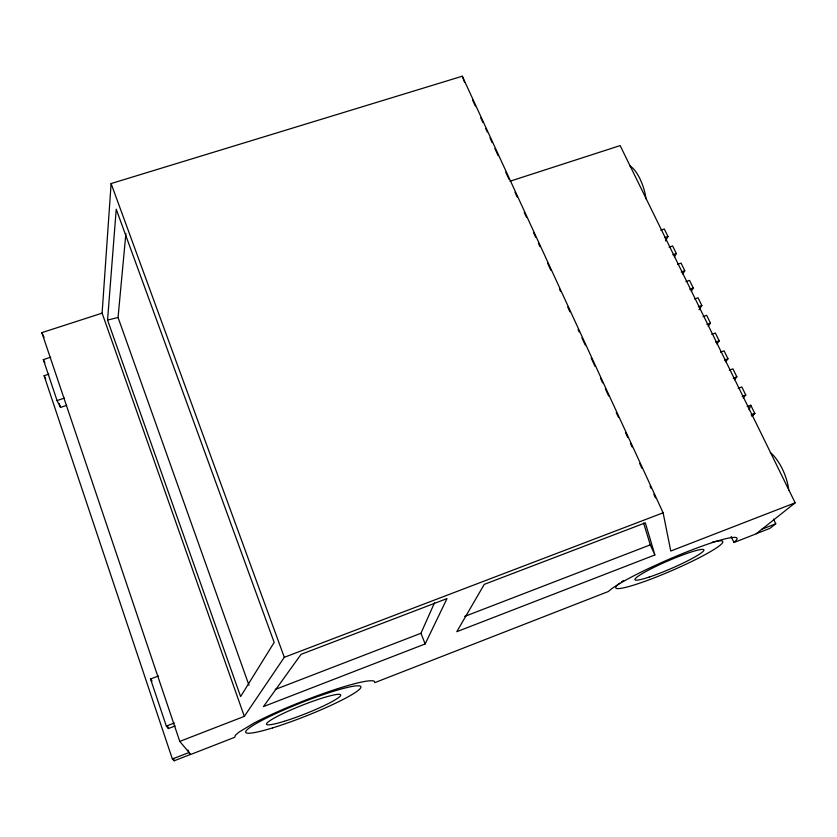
<?xml version="1.0" encoding="UTF-8"?>
<svg xmlns="http://www.w3.org/2000/svg" width="837" height="837" viewBox="0 0 837 837"><rect width="100%" height="100%" fill="white"/><g stroke="black" fill="none" stroke-linecap="round" stroke-linejoin="round"><path stroke-width="1.26" d="M102.104 313.153L41.85 332.645L179.777 741.404L244.32 716.367L102.104 313.153L111.112 183.554L462.296 76.209L663.124 512.819L670.761 551.039L795.15 502.817L620.144 145.596L509.984 181.231M107.554 320.09L116.228 209.229L274.17 642.418L240.596 696.572L107.554 320.09L118.048 317.474L125.885 233.617M749.01 409.743L750.789 405.244L747.179 406.573M275.268 689.447L420.938 633.285L434.591 602.619M425.165 643.946L446.989 598.591L301.1 654.314L263.446 706.595L425.165 643.946L420.938 633.285M665.53 240.91L667.978 236.484L664.296 228.982L660.791 230.165M674.392 256.917L676.348 253.538L672.634 245.973L669.119 247.177M682.772 274.023L684.781 270.738L681.046 263.111L677.52 264.325M691.226 291.276L693.287 288.064L689.521 280.385L685.984 281.609M699.041 309.711L701.866 305.536L698.058 297.784L694.511 299.029M244.32 716.367L284.318 657.307L663.124 512.819M708.248 326.315L710.498 323.145L706.669 315.34L703.111 316.595M716.901 343.986L719.213 340.9L715.353 333.032L711.785 334.298M725.627 361.793L727.991 358.801L724.099 350.86L720.521 352.147M734.415 379.747L736.853 376.838L732.919 368.845L729.341 370.142M743.183 397.962L745.777 395.033L741.823 386.966L738.224 388.284M752.118 416.209L754.775 413.373L750.789 405.244M731.172 536.59L733.965 542.502L736.539 539.928A71.093 7.711 -23.4 0 0 663.082 561.868L650.025 567.821A71.093 7.711 -23.4 0 0 612.056 588.474L608.248 591.55L374.84 682.615L374.233 681.203A75.435 8.548 -21.6 0 0 325.865 692.638A75.435 8.548 -21.6 0 0 253.684 723.252L238.796 732.218L235.333 735.357L234.705 737.292L190.71 754.461L179.777 741.404M751.846 415.947L754.775 413.373L751.166 414.713M795.15 502.817L756.104 533.86L733.965 542.502M773.482 519.107L775.753 523.795L769.935 528.356L756.24 533.703M751.511 415.319L754.775 413.373M172.37 758.992L188.869 752.557L190.449 754.44L174.18 760.791L172.37 758.992L44.11 375.719L48.87 374.149M761.9 529.204L775.753 523.795M654.879 554.962L456.793 631.694L484.257 584.362L645.317 522.843L654.879 554.962L650.286 544.856L643.601 523.041M158.455 675.982L150.524 678.974L166.333 726.066L168.415 728.546L175.163 725.951M464.65 616.43L650.286 544.856M166.333 726.066L174.326 723.001M742.178 396.361L745.777 395.033M733.264 378.157L736.853 376.838M724.413 360.088L727.991 358.801M715.645 342.176L719.213 340.9M706.941 324.411L710.498 323.145M698.309 306.781L701.866 305.536M689.751 289.299L693.287 288.064M681.255 271.952L684.781 270.738M672.822 254.751L676.348 253.538M664.463 237.677L667.978 236.484M50.68 357.221L43.325 359.628L57.062 400.567L60.526 407.41L66.615 405.37M57.062 400.567L64.47 398.098M150.524 678.974L152.062 681.077M44.11 375.719L45.742 378.931M43.325 359.628L44.874 362.777M41.85 332.645L44.068 337.353M472.591 100.063L475.301 105.975M480.741 117.797L482.918 122.526M485.638 128.438L487.27 131.984M489.98 137.896L492.156 142.635M494.876 148.547L498.141 155.64M505.747 172.192L509.011 179.285M514.996 192.29L517.172 197.019M524.234 212.389L526.41 217.118M533.472 232.487L535.649 237.216M538.369 243.128L540.001 246.674M547.607 263.226L550.872 270.32M559.576 289.246L560.664 291.611M567.748 307.022L569.924 311.762M578.105 329.537L579.194 331.912M581.914 337.834L585.189 344.949M591.184 357.985L595.002 366.282M600.443 378.136L602.63 382.886M605.35 388.807L608.625 395.922M616.252 412.515L618.438 417.255M625.521 432.666L627.698 437.406M630.428 443.328L632.061 446.885M639.688 463.478L641.864 468.228M650.046 486.004L651.134 488.379M653.864 494.301L655.497 497.858M462.296 76.209L464.587 82.319M111.112 183.554L284.318 657.307M118.048 317.474L248.987 685.262M188.032 750.088L188.869 752.557M59.291 403.727L60.526 407.41M167.599 726.097L168.415 728.546M173.353 758.312L174.18 760.791M712.287 542.198A58.297 6.424 -23.4 0 1 676.558 568.532A58.297 6.424 -23.4 0 1 619.652 583.243M621.619 581.841A58.297 6.424 -23.4 0 1 623.701 580.459M770.322 452.555A29.368 11.739 67.1 0 1 788.695 490.074M629.947 166.008A27.401 10.347 73 0 1 646.059 198.892M649.25 577.049A37.571 4.143 -23.4 0 0 703.729 550.641A37.571 4.143 -23.4 0 0 655.099 566.795A37.571 4.143 -23.4 0 0 649.25 577.049M284.256 721.295A39.883 4.541 -21.6 0 0 340.722 695.233A39.883 4.541 -21.6 0 0 285.856 712.224A39.883 4.541 -21.6 0 0 284.256 721.295M272.58 727.897A61.896 7.041 -21.6 0 0 360.893 687.365A61.896 7.041 -21.6 0 0 276.513 713.26A61.896 7.041 -21.6 0 0 272.58 727.897"/></g></svg>
